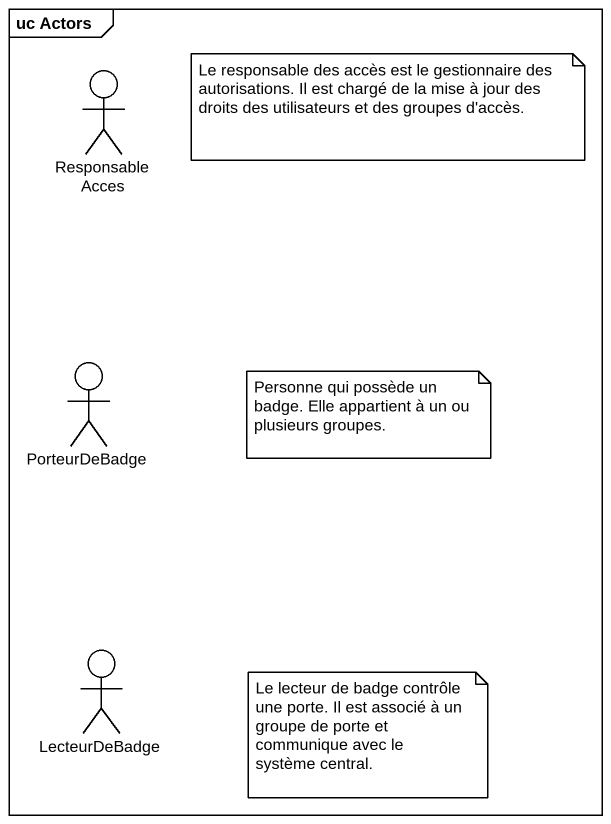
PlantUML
@startuml
mainframe uc Actors
actor ResponsableAcces
actor PorteurDeBadge
actor LecteurDeBadge
note as N1
  Le responsable des accès est le gestionnaire des autorisations. Il est chargé de la mise à jour des droits des utilisateurs et des groupes d'accès.
end note
note as N2
  Personne qui possède un badge. Elle appartient à un ou plusieurs groupes.
end note
note as N3
  Le lecteur de badge contrôle une porte. Il est associé à un groupe de porte et communique avec le système central.
end note
@enduml
